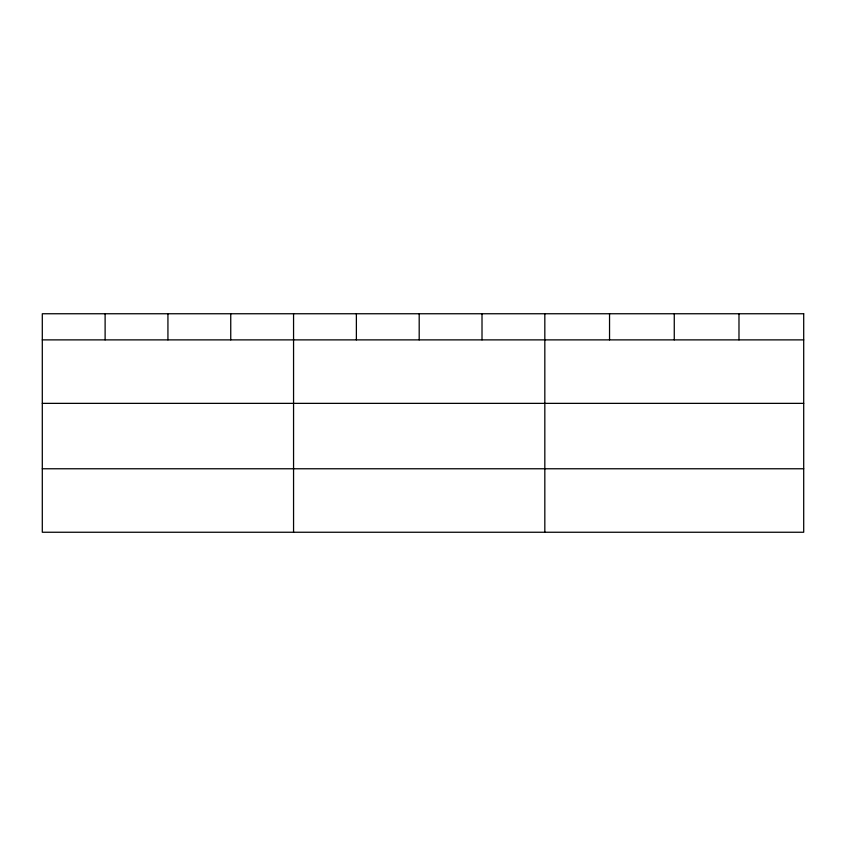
<?xml version="1.0" encoding="UTF-8"?>
<svg xmlns="http://www.w3.org/2000/svg" width="846" height="846" viewBox="0 0 846 846"><rect width="100%" height="100%" fill="white"/><g stroke="black" fill="none" stroke-linecap="round" stroke-linejoin="round"><path stroke-width="1.27" d="M42.3 339.88L803.7 339.88M42.3 403.362L803.7 403.362M42.3 468.769L803.7 468.769M738.981 313.75L738.981 339.88M674.262 313.75L674.262 339.88M609.543 313.75L609.543 339.88M544.824 313.75L544.824 532.25M482.009 313.75L482.009 339.88M419.193 313.75L419.193 339.88M356.378 313.75L356.378 339.88M293.562 313.75L293.562 532.25M230.746 313.75L230.746 339.88M167.931 313.75L167.931 339.88M105.116 313.75L105.116 339.88M803.7 313.75L42.3 313.75L42.3 532.25L803.7 532.25L803.7 313.75"/></g></svg>
